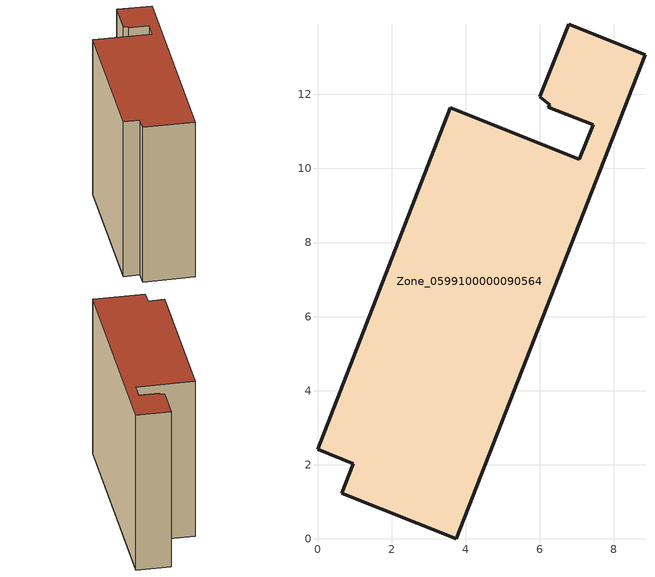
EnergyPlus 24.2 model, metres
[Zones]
Zone_0599100000090564
 floor ground (C_G): 0.66,1.24 0.97,2.03 0,2.41 3.59,11.64 7.07,10.25 7.45,11.18 6.24,11.65 6.27,11.72 6,11.94 6.78,13.9 8.84,13.07 3.74,0 z3.94
 wall outside (C_F): 0.97,2.03 0.66,1.24 3.74,0 8.84,13.07 6.78,13.9 6,11.94 6.27,11.72 6.24,11.65 7.45,11.18 7.07,10.25 3.59,11.64 0,2.41 0.97,2.03 z3.94:15.23
 roof outside (C_R): 6.27,11.72 6.24,11.65 7.45,11.18 7.07,10.25 3.59,11.64 0,2.41 0.97,2.03 0.66,1.24 3.74,0 8.84,13.07 6.78,13.9 6,11.94 z15.23
[BUILDING]
Pand.0599100000090564: North Axis=0; Terrain=City; Loads Convergence Tolerance Value=0.04; Temperature Convergence Tolerance Value=0.4; Solar Distribution=FullExterior; Maximum Number of Warmup Days=25; Minimum Number of Warmup Days=1
[Site:Location]
Rotterdam.The.Hague.AP_ZH_NLD Design_Conditions: Latitude=51.96; Longitude=4.45; Time Zone=1; Elevation=-4.5
[SITE:GROUNDTEMPERATURE:BUILDINGSURFACE]
18, 18, 18, 18, 18, 18, 18, 18, 18, 18, 18, 18
[MATERIAL] Thermal Absorptance=0.9; Solar Absorptance=0.7; Visible Absorptance=0.7
Name | Roughness | Thickness | Conductivity | Density | Specific Heat
G.TI.1975-1991 | MediumSmooth | 0.15 | 0.288461 | 540 | 1210
F.TI.1975-1991 | Rough | 0.3 | 0.230769 | 1920 | 840
R.TI.1975-1991 | MediumRough | 0.2 | 0.153846 | 1500 | 1000
[CONSTRUCTION]
C_G: G.TI.1975-1991
C_F: F.TI.1975-1991
C_R: R.TI.1975-1991
[ZONE]
Zone_0599100000090564: Type=1; Multiplier=1; Ceiling Height=Autocalculate; Volume=Autocalculate; Floor Area=autocalculate; Part of Total Floor Area=Yes
[ZONEINFILTRATION:DESIGNFLOWRATE]
Infil_Zone_0599100000090564: Zone or ZoneList or Space or SpaceList=Zone_0599100000090564; Schedule=AlwaysOn; Design Flow Rate Calculation Method=Flow/Area; Flow Rate per Floor Area=0.003; Constant Term Coefficient=1; Temperature Term Coefficient=0; Velocity Term Coefficient=0; Velocity Squared Term Coefficient=0
[HVACTEMPLATE:ZONE:IDEALLOADSAIRSYSTEM]
Zone_0599100000090564: Maximum Heating Supply Air Temperature=50; Minimum Cooling Supply Air Temperature=13; Maximum Heating Supply Air Humidity Ratio=0.0156; Minimum Cooling Supply Air Humidity Ratio=0.0077; Heating Limit=NoLimit; Cooling Limit=NoLimit; Dehumidification Control Type=ConstantSensibleHeatRatio; Cooling Sensible Heat Ratio=0.7; Dehumidification Setpoint=60; Humidification Control Type=None; Humidification Setpoint=30; Outdoor Air Method=None; Outdoor Air Flow Rate per Person=0.00944; Outdoor Air Flow Rate per Zone Floor Area=0; Outdoor Air Flow Rate per Zone=0; Demand Controlled Ventilation Type=None; Outdoor Air Economizer Type=NoEconomizer; Heat Recovery Type=None; Sensible Heat Recovery Effectiveness=0.7; Latent Heat Recovery Effectiveness=0.65
[ZONECONTROL:THERMOSTAT]
ThermostatControl_Zone_0599100000090564: Zone or ZoneList=Zone_0599100000090564; Control Type Schedule=DualSetpointControlType; Control 1=Thermostat_Zone_0599100000090564; Temperature Difference Between Cutout And Setpoint=0
[THERMOSTATSETPOINT:DUALSETPOINT]
Thermostat_Zone_0599100000090564: Heating Setpoint Temperature Schedule=HeatingSetpoint_Zone_0599100000090564; Cooling Setpoint Temperature Schedule=CoolingSetpoint_Zone_0599100000090564
[SCHEDULE:COMPACT]
HeatingSetpoint_Zone_0599100000090564: Through: 12/31, For: AllDays, Until: 24:00, 21
CoolingSetpoint_Zone_0599100000090564: Through: 12/31, For: AllDays, Until: 24:00, 24
DualSetpointControlType: Through: 12/31, For: AllDays, Until: 24:00, 4
AlwaysOn: Through: 12/31, For: AllDays, Until: 24:00, 1
